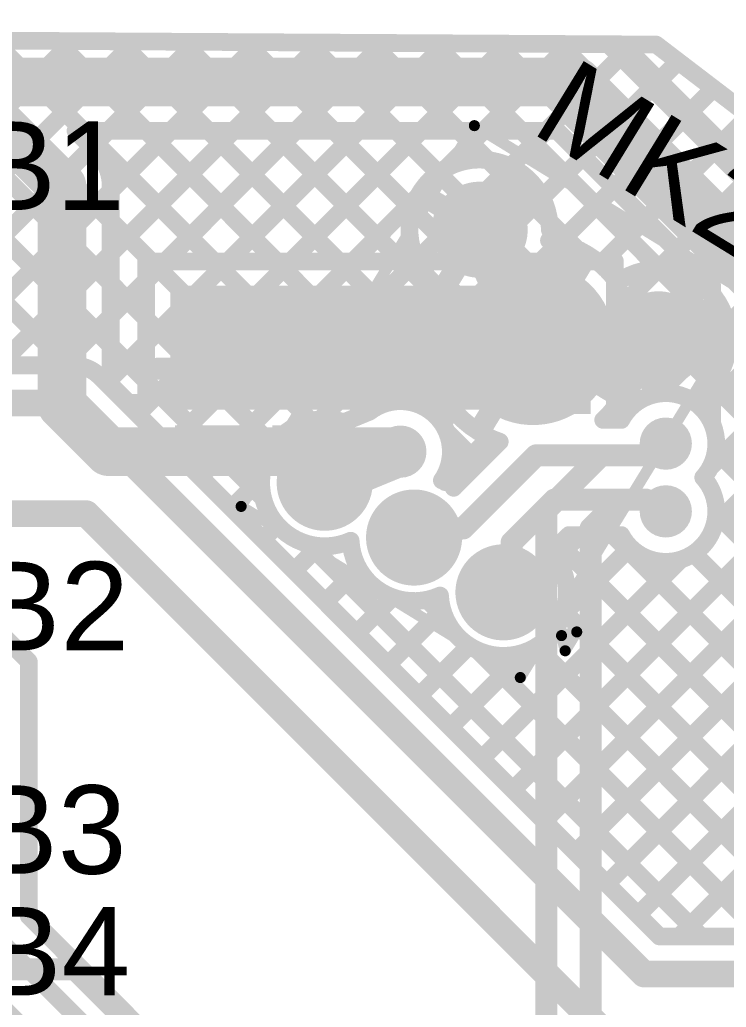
# Model space of a CAD drawing. Header units: millimetres. Extents: x -0.57 to 2.98, y -0.65 to 2.86.
# Drawn here: x 1.7679 to 2.0873, y 2.1399 to 2.5862 of the extents above; entities that cross this region are included whole.
import ezdxf

# ---------------------------------------------------------------- set-up
doc = ezdxf.new("R2010")
doc.units = ezdxf.units.MM
doc.header["$MEASUREMENT"] = 0
for name, color, linetype in [('BottomLayer', 5, 'Continuous'), ('BottomPaste', 16, 'Continuous'), ('BottomSolder', 6, 'Continuous'), ('Mechanical2', 216, 'Continuous'), ('PadHoleLayer', 156, 'Continuous'), ('TopLayer', 1, 'Continuous'), ('TopOverlay', 2, 'Continuous'), ('TopPaste', 8, 'Continuous'), ('TopSolder', 216, 'Continuous'), ('ViaHoleLayer', 16, 'Continuous')]:
    doc.layers.add(name, color=color, linetype=linetype)
doc.styles.add('Arial', font='arial.ttf', dxfattribs={"height": 0.2})

# ---------------------------------------------------------------- blocks, each defined once
blk = doc.blocks.new('SPM0687LR5H_1_236')
at = {"layer": 'BottomSolder'}
h = blk.add_hatch(color=6, dxfattribs=at)
edge = h.paths.add_edge_path()
edge.add_arc((0, -0.03594), 0.004, 0, 360)
at = {"layer": 'PadHoleLayer'}
h = blk.add_hatch(color=156, dxfattribs=at)
edge = h.paths.add_edge_path()
edge.add_arc((0, -0.03594), 0.02018, 0, 360)
at = {"layer": 'TopLayer'}
h = blk.add_hatch(color=1, dxfattribs=at)
edge = h.paths.add_edge_path()
edge.add_arc((-0.0474, 0.06705), 0.01772, 0, 360)
h = blk.add_hatch(color=1, dxfattribs=at)
edge = h.paths.add_edge_path()
edge.add_arc((0, 0.06705), 0.01772, 0, 360)
h = blk.add_hatch(color=1, dxfattribs=at)
edge = h.paths.add_edge_path()
edge.add_arc((0.0474, 0.06705), 0.01772, 0, 360)
h = blk.add_hatch(color=1, dxfattribs=at)
edge = h.paths.add_edge_path()
edge.add_arc((0, -0.03594), 0.03299, 0, 360)
h = blk.add_hatch(color=1, dxfattribs=at)
edge = h.paths.add_edge_path()
edge.add_arc((-0.0474, -0.06705), 0.01772, 0, 360)
h = blk.add_hatch(color=1, dxfattribs=at)
edge = h.paths.add_edge_path()
edge.add_arc((0.0474, -0.06705), 0.01772, 0, 360)
at = {"layer": 'TopPaste'}
h = blk.add_hatch(color=8, dxfattribs=at)
edge = h.paths.add_edge_path()
edge.add_arc((-0.0474, 0.06705), 0.01772, 0, 360)
h = blk.add_hatch(color=8, dxfattribs=at)
edge = h.paths.add_edge_path()
edge.add_arc((0, 0.06705), 0.01772, 0, 360)
h = blk.add_hatch(color=8, dxfattribs=at)
edge = h.paths.add_edge_path()
edge.add_arc((0.0474, 0.06705), 0.01772, 0, 360)
h = blk.add_hatch(color=8, dxfattribs=at)
edge = h.paths.add_edge_path()
edge.add_arc((-0.0474, -0.06705), 0.01772, 0, 360)
h = blk.add_hatch(color=8, dxfattribs=at)
edge = h.paths.add_edge_path()
edge.add_arc((0.0474, -0.06705), 0.01772, 0, 360)
at = {"layer": 'TopSolder'}
h = blk.add_hatch(color=216, dxfattribs=at)
edge = h.paths.add_edge_path()
edge.add_arc((-0.0474, 0.06705), 0.02172, 0, 360)
h = blk.add_hatch(color=216, dxfattribs=at)
edge = h.paths.add_edge_path()
edge.add_arc((0, 0.06705), 0.02172, 0, 360)
h = blk.add_hatch(color=216, dxfattribs=at)
edge = h.paths.add_edge_path()
edge.add_arc((0.0474, 0.06705), 0.02172, 0, 360)
h = blk.add_hatch(color=216, dxfattribs=at)
edge = h.paths.add_edge_path()
edge.add_arc((0, -0.03594), 0.03699, 0, 360)
h = blk.add_hatch(color=216, dxfattribs=at)
edge = h.paths.add_edge_path()
edge.add_arc((-0.0474, -0.06705), 0.02172, 0, 360)
h = blk.add_hatch(color=216, dxfattribs=at)
edge = h.paths.add_edge_path()
edge.add_arc((0.0474, -0.06705), 0.02172, 0, 360)
at = {"layer": 'TopOverlay', "const_width": 0.005}
for points in [[(-0.07402, 0.09591), (-0.07402, -0.10591)], [(0.07402, 0.09591), (-0.07402, 0.09591)], [(0.07402, 0.09591), (0.07402, -0.10591)], [(-0.085, 0.075), (-0.085, 0.065)], [(-0.08, 0.07), (-0.085, 0.075)], [(-0.08, 0.07), (-0.085, 0.065)], [(0.07402, -0.10591), (-0.07402, -0.10591)]]:
    blk.add_lwpolyline(points, dxfattribs=at)
at = {"layer": 'TopOverlay', "const_width": 0.0025}
for points in [[(-0.07527, 0.09591, 1), (-0.07277, 0.09591, 1)], [(-0.07527, 0.09591, 1), (-0.07277, 0.09591, 1)], [(0.07277, 0.09591, 1), (0.07527, 0.09591, 1)], [(0.07277, 0.09591, 1), (0.07527, 0.09591, 1)], [(-0.08625, 0.075, 1), (-0.08375, 0.075, 1)], [(-0.08625, 0.075, 1), (-0.08375, 0.075, 1)], [(-0.08125, 0.07, 1), (-0.07875, 0.07, 1)], [(-0.08125, 0.07, 1), (-0.07875, 0.07, 1)], [(-0.08625, 0.065, 1), (-0.08375, 0.065, 1)], [(-0.08625, 0.065, 1), (-0.08375, 0.065, 1)], [(-0.07527, -0.10591, 1), (-0.07277, -0.10591, 1)], [(-0.07527, -0.10591, 1), (-0.07277, -0.10591, 1)], [(0.07277, -0.10591, 1), (0.07527, -0.10591, 1)], [(0.07277, -0.10591, 1), (0.07527, -0.10591, 1)]]:
    blk.add_lwpolyline(points, format="xyb", close=True, dxfattribs=at)
blk = doc.blocks.new('CAP_0402_B_279')
at = {"layer": 'BottomLayer'}
for points in [[(-0.0095, 0.0125), (-0.0095, -0.0125), (-0.0275, -0.0125), (-0.0275, 0.0125)], [(0.0275, 0.0125), (0.0275, -0.0125), (0.0095, -0.0125), (0.0095, 0.0125)]]:
    blk.add_hatch(color=5, dxfattribs=at).paths.add_polyline_path(points)
at = {"layer": 'BottomPaste'}
for points in [[(-0.0095, 0.0125), (-0.0095, -0.0125), (-0.0275, -0.0125), (-0.0275, 0.0125)], [(0.0275, 0.0125), (0.0275, -0.0125), (0.0095, -0.0125), (0.0095, 0.0125)]]:
    blk.add_hatch(color=16, dxfattribs=at).paths.add_polyline_path(points)
at = {"layer": 'BottomSolder'}
for points in [[(-0.00714, 0.01486), (-0.00714, -0.01486), (-0.02986, -0.01486), (-0.02986, 0.01486)], [(0.02986, 0.01486), (0.02986, -0.01486), (0.00714, -0.01486), (0.00714, 0.01486)]]:
    blk.add_hatch(color=6, dxfattribs=at).paths.add_polyline_path(points)
blk = doc.blocks.new('C___0402_B_280')
at = {"layer": 'BottomLayer'}
for points in [[(-0.0095, 0.0125), (-0.0095, -0.0125), (-0.0275, -0.0125), (-0.0275, 0.0125)], [(0.0275, 0.0125), (0.0275, -0.0125), (0.0095, -0.0125), (0.0095, 0.0125)]]:
    blk.add_hatch(color=5, dxfattribs=at).paths.add_polyline_path(points)
at = {"layer": 'BottomPaste'}
for points in [[(-0.0095, 0.0125), (-0.0095, -0.0125), (-0.0275, -0.0125), (-0.0275, 0.0125)], [(0.0275, 0.0125), (0.0275, -0.0125), (0.0095, -0.0125), (0.0095, 0.0125)]]:
    blk.add_hatch(color=16, dxfattribs=at).paths.add_polyline_path(points)
at = {"layer": 'BottomSolder'}
for points in [[(-0.00714, 0.01486), (-0.00714, -0.01486), (-0.02986, -0.01486), (-0.02986, 0.01486)], [(0.02986, 0.01486), (0.02986, -0.01486), (0.00714, -0.01486), (0.00714, 0.01486)]]:
    blk.add_hatch(color=6, dxfattribs=at).paths.add_polyline_path(points)

msp = doc.modelspace()

# ---------------------------------------------------------------- hatches: boundary and pattern name
at = {"layer": 'BottomLayer'}
for points in [[(1.836, 2.41), (2.026, 2.41), (2.026, 2.466), (1.836, 2.466)], [(1.977, 2.408), (2.026, 2.408), (2.026, 2.44), (1.977, 2.44)]]:
    msp.add_hatch(color=5, dxfattribs=at).paths.add_polyline_path(points)
h = msp.add_hatch(color=5, dxfattribs=at)
edge = h.paths.add_edge_path()
edge.add_arc((2.06, 2.39462), 0.01181, 0, 360)
h = msp.add_hatch(color=5, dxfattribs=at)
edge = h.paths.add_edge_path()
edge.add_arc((1.94, 2.391), 0.01181, 0, 360)
h = msp.add_hatch(color=5, dxfattribs=at)
edge = h.paths.add_edge_path()
edge.add_arc((2.06, 2.364), 0.01181, 0, 360)
at = {"layer": 'BottomSolder'}
h = msp.add_hatch(color=6, dxfattribs=at)
edge = h.paths.add_edge_path()
edge.add_arc((2.06, 2.39462), 0.00791, 0, 360)
h = msp.add_hatch(color=6, dxfattribs=at)
edge = h.paths.add_edge_path()
edge.add_arc((1.94, 2.391), 0.00791, 0, 360)
h = msp.add_hatch(color=6, dxfattribs=at)
edge = h.paths.add_edge_path()
edge.add_arc((2.06, 2.364), 0.00791, 0, 360)
at = {"layer": 'TopLayer'}
h = msp.add_hatch(color=1, dxfattribs=at)
edge = h.paths.add_edge_path()
edge.add_arc((2.06, 2.39462), 0.01181, 0, 360)
h = msp.add_hatch(color=1, dxfattribs=at)
edge = h.paths.add_edge_path()
edge.add_arc((1.94, 2.391), 0.01181, 0, 360)
h = msp.add_hatch(color=1, dxfattribs=at)
edge = h.paths.add_edge_path()
edge.add_arc((2.06, 2.364), 0.01181, 0, 360)
at = {"layer": 'TopSolder'}
h = msp.add_hatch(color=216, dxfattribs=at)
edge = h.paths.add_edge_path()
edge.add_arc((2.06, 2.39462), 0.00791, 0, 360)
h = msp.add_hatch(color=216, dxfattribs=at)
edge = h.paths.add_edge_path()
edge.add_arc((1.94, 2.391), 0.00791, 0, 360)
h = msp.add_hatch(color=216, dxfattribs=at)
edge = h.paths.add_edge_path()
edge.add_arc((2.06, 2.364), 0.00791, 0, 360)
at = {"layer": 'ViaHoleLayer'}
h = msp.add_hatch(color=16, dxfattribs=at)
edge = h.paths.add_edge_path()
edge.add_arc((1.94, 2.391), 0.00591, 0, 360)
h = msp.add_hatch(color=16, dxfattribs=at)
edge = h.paths.add_edge_path()
edge.add_arc((2.06, 2.39462), 0.00591, 0, 360)
h = msp.add_hatch(color=16, dxfattribs=at)
edge = h.paths.add_edge_path()
edge.add_arc((2.06, 2.364), 0.00591, 0, 360)

# ---------------------------------------------------------------- linework, layer by layer
at = {"layer": 'BottomLayer'}
for points, const_width in [([(2.03383, 2.57511), (2.05562, 2.57498)], 0.008), ([(2.0356, 2.57352), (2.11852, 2.4906)], 0.008), ([(2.03952, 2.56959), (2.04496, 2.57504)], 0.008), ([(2.04049, 2.57507), (2.31411, 2.30145)], 0.008), ([(2.05562, 2.57498), (2.239, 2.435)], 0.008), ([(2.05366, 2.55545), (2.06558, 2.56737)], 0.008), ([(1.74, 2.558), (2.02, 2.558)], 0.022), ([(1.74, 2.558), (1.787, 2.511)], 0.022), ([(2.02, 2.558), (2.103, 2.475)], 0.022), ([(2.0678, 2.54131), (2.08162, 2.55513)], 0.008), ([(2.08194, 2.52717), (2.09766, 2.54289)], 0.008), ([(1.79311, 2.536), (2.01089, 2.536)], 0.008), ([(1.79311, 2.536), (1.80252, 2.5266)], 0.008), ([(1.79671, 2.536), (1.85571, 2.477)], 0.008), ([(1.80052, 2.52859), (1.80793, 2.536)], 0.008), ([(1.809, 2.4805), (1.8645, 2.536)], 0.008), ([(1.809, 2.50878), (1.83622, 2.536)], 0.008), ([(1.825, 2.536), (1.884, 2.477)], 0.008), ([(1.83379, 2.477), (1.89279, 2.536)], 0.008), ([(1.85328, 2.536), (1.91228, 2.477)], 0.008), ([(1.86207, 2.477), (1.92107, 2.536)], 0.008), ([(1.88157, 2.536), (1.94057, 2.477)], 0.008), ([(1.89036, 2.477), (1.94935, 2.536)], 0.008), ([(1.90985, 2.536), (1.96885, 2.477)], 0.008), ([(1.91864, 2.477), (1.97764, 2.536)], 0.008), ([(1.93813, 2.536), (1.99713, 2.477)], 0.008), ([(1.94692, 2.477), (2.00592, 2.536)], 0.008), ([(1.96642, 2.536), (2.02542, 2.477)], 0.008), ([(1.9947, 2.536), (2.081, 2.4497)], 0.008), ([(2.01089, 2.536), (2.081, 2.46589)], 0.008), ([(1.97521, 2.477), (2.02255, 2.52434)], 0.008), ([(1.787, 2.412), (1.787, 2.511)], 0.022), ([(1.809, 2.42111), (1.809, 2.511)], 0.008), ([(2.00349, 2.477), (2.03669, 2.5102)], 0.008), ([(1.809, 2.49543), (1.82743, 2.477)], 0.008), ([(2.03178, 2.477), (2.05083, 2.49606)], 0.008), ([(2.037, 2.45394), (2.06497, 2.48191)], 0.008), ([(1.825, 2.477), (2.037, 2.477)], 0.008), ([(1.825, 2.413), (1.825, 2.477)], 0.008), ([(2.037, 2.451), (2.037, 2.477)], 0.008), ([(1.809, 2.45221), (1.825, 2.46821)], 0.008), ([(1.809, 2.46714), (1.825, 2.45114)], 0.008), ([(2.037, 2.42565), (2.07912, 2.46777)], 0.008), ([(2.037, 2.46542), (2.081, 2.42142)], 0.008), ([(2.081, 2.40353), (2.081, 2.46589)], 0.008), ([(1.60562, 2.4625), (1.772, 2.29612)], 0.008), ([(2.037, 2.40531), (2.037, 2.451)], 0.008), ([(2.037, 2.40531), (2.037, 2.451)], 0.008), ([(1.809, 2.42393), (1.825, 2.43993)], 0.008), ([(1.809, 2.43886), (1.825, 2.42286)], 0.008), ([(2.05684, 2.41721), (2.081, 2.44137)], 0.008), ([(2.037, 2.43713), (2.05691, 2.41722)], 0.008), ([(1.8305, 2.4285), (1.853, 2.4285)], 0.01), ([(1.809, 2.42111), (1.81711, 2.413)], 0.008), ([(1.787, 2.412), (1.808, 2.391)], 0.022), ([(1.81711, 2.413), (1.825, 2.413)], 0.008), ([(2.07735, 2.40943), (2.081, 2.41309)], 0.008), ([(1.808, 2.391), (1.94, 2.391)], 0.022), ([(2.051, 2.38931), (2.05631, 2.39462)], 0.01), ([(2.05631, 2.39462), (2.06, 2.39462)], 0.01), ([(2.006, 2.36455), (2.03076, 2.38931)], 0.01), ([(2.03076, 2.38931), (2.051, 2.38931)], 0.01), ([(2.026, 2.35626), (2.03905, 2.36931)], 0.01), ([(2.03905, 2.36931), (2.051, 2.36931)], 0.01), ([(2.051, 2.36931), (2.05631, 2.364)], 0.01), ([(2.006, 2.1255), (2.006, 2.36455)], 0.01), ([(2.05631, 2.364), (2.06, 2.364)], 0.01), ([(2.026, 2.13379), (2.026, 2.35626)], 0.01), ([(1.592, 2.308), (2.125, 1.775)], 0.008), ([(1.772, 2.181), (1.772, 2.29612)], 0.008), ([(1.748, 2.181), (2.142, 1.787)], 0.008), ([(1.772, 2.181), (2.158, 1.795)], 0.008)]:
    msp.add_lwpolyline(points, dxfattribs=dict(at, const_width=const_width))
for points, const_width in [([(2.03183, 2.57511, 1), (2.03583, 2.57511, 1)], 0.004), ([(2.0336, 2.57352, 1), (2.0376, 2.57352, 1)], 0.004), ([(2.03849, 2.57507, 1), (2.04249, 2.57507, 1)], 0.004), ([(2.04296, 2.57504, 1), (2.04696, 2.57504, 1)], 0.004), ([(2.05362, 2.57498, 1), (2.05762, 2.57498, 1)], 0.004), ([(2.05362, 2.57498, 1), (2.05762, 2.57498, 1)], 0.004), ([(2.03752, 2.56959, 1), (2.04152, 2.56959, 1)], 0.004), ([(2.06358, 2.56737, 1), (2.06758, 2.56737, 1)], 0.004), ([(2.0145, 2.558, 1), (2.0255, 2.558, 1)], 0.011), ([(2.0145, 2.558, 1), (2.0255, 2.558, 1)], 0.011), ([(2.05166, 2.55545, 1), (2.05566, 2.55545, 1)], 0.004), ([(2.07962, 2.55513, 1), (2.08362, 2.55513, 1)], 0.004), ([(2.0658, 2.54131, 1), (2.0698, 2.54131, 1)], 0.004), ([(1.79111, 2.536, 1), (1.79511, 2.536, 1)], 0.004), ([(1.79111, 2.536, 1), (1.79511, 2.536, 1)], 0.004), ([(1.79471, 2.536, 1), (1.79871, 2.536, 1)], 0.004), ([(1.80593, 2.536, 1), (1.80993, 2.536, 1)], 0.004), ([(1.823, 2.536, 1), (1.827, 2.536, 1)], 0.004), ([(1.83422, 2.536, 1), (1.83822, 2.536, 1)], 0.004), ([(1.85128, 2.536, 1), (1.85528, 2.536, 1)], 0.004), ([(1.8625, 2.536, 1), (1.8665, 2.536, 1)], 0.004), ([(1.87957, 2.536, 1), (1.88357, 2.536, 1)], 0.004), ([(1.89079, 2.536, 1), (1.89479, 2.536, 1)], 0.004), ([(1.90785, 2.536, 1), (1.91185, 2.536, 1)], 0.004), ([(1.91907, 2.536, 1), (1.92307, 2.536, 1)], 0.004), ([(1.93613, 2.536, 1), (1.94013, 2.536, 1)], 0.004), ([(1.94735, 2.536, 1), (1.95135, 2.536, 1)], 0.004), ([(1.96442, 2.536, 1), (1.96842, 2.536, 1)], 0.004), ([(1.97564, 2.536, 1), (1.97964, 2.536, 1)], 0.004), ([(1.9927, 2.536, 1), (1.9967, 2.536, 1)], 0.004), ([(2.00392, 2.536, 1), (2.00792, 2.536, 1)], 0.004), ([(2.00889, 2.536, 1), (2.01289, 2.536, 1)], 0.004), ([(2.00889, 2.536, 1), (2.01289, 2.536, 1)], 0.004), ([(1.79852, 2.52859, 1), (1.80252, 2.52859, 1)], 0.004), ([(1.80052, 2.5266, 1), (1.80452, 2.5266, 1)], 0.004), ([(1.80052, 2.5266, 1), (1.80452, 2.5266, 1)], 0.004), ([(1.80056, 2.52656, 1), (1.80456, 2.52656, 1)], 0.004), ([(2.07994, 2.52717, 1), (2.08394, 2.52717, 1)], 0.004), ([(2.02055, 2.52434, 1), (2.02455, 2.52434, 1)], 0.004), ([(1.7815, 2.511, 1), (1.7925, 2.511, 1)], 0.011), ([(1.7815, 2.511, 1), (1.7925, 2.511, 1)], 0.011), ([(1.807, 2.511, 1), (1.811, 2.511, 1)], 0.004), ([(1.807, 2.511, 1), (1.811, 2.511, 1)], 0.004), ([(1.807, 2.511, 1), (1.811, 2.511, 1)], 0.004), ([(1.807, 2.50878, 1), (1.811, 2.50878, 1)], 0.004), ([(2.03469, 2.5102, 1), (2.03869, 2.5102, 1)], 0.004), ([(1.807, 2.49543, 1), (1.811, 2.49543, 1)], 0.004), ([(2.04883, 2.49606, 1), (2.05283, 2.49606, 1)], 0.004), ([(2.06297, 2.48191, 1), (2.06697, 2.48191, 1)], 0.004), ([(1.807, 2.4805, 1), (1.811, 2.4805, 1)], 0.004), ([(1.823, 2.477, 1), (1.827, 2.477, 1)], 0.004), ([(1.823, 2.477, 1), (1.827, 2.477, 1)], 0.004), ([(1.82543, 2.477, 1), (1.82943, 2.477, 1)], 0.004), ([(1.83179, 2.477, 1), (1.83579, 2.477, 1)], 0.004), ([(1.85371, 2.477, 1), (1.85771, 2.477, 1)], 0.004), ([(1.86007, 2.477, 1), (1.86407, 2.477, 1)], 0.004), ([(1.882, 2.477, 1), (1.886, 2.477, 1)], 0.004), ([(1.88836, 2.477, 1), (1.89236, 2.477, 1)], 0.004), ([(1.91028, 2.477, 1), (1.91428, 2.477, 1)], 0.004), ([(1.91664, 2.477, 1), (1.92064, 2.477, 1)], 0.004), ([(1.93857, 2.477, 1), (1.94257, 2.477, 1)], 0.004), ([(1.94492, 2.477, 1), (1.94892, 2.477, 1)], 0.004), ([(1.96685, 2.477, 1), (1.97085, 2.477, 1)], 0.004), ([(1.97321, 2.477, 1), (1.97721, 2.477, 1)], 0.004), ([(1.99513, 2.477, 1), (1.99913, 2.477, 1)], 0.004), ([(2.00149, 2.477, 1), (2.00549, 2.477, 1)], 0.004), ([(2.02342, 2.477, 1), (2.02742, 2.477, 1)], 0.004), ([(2.02978, 2.477, 1), (2.03378, 2.477, 1)], 0.004), ([(2.035, 2.477, 1), (2.039, 2.477, 1)], 0.004), ([(2.035, 2.477, 1), (2.039, 2.477, 1)], 0.004), ([(1.807, 2.46714, 1), (1.811, 2.46714, 1)], 0.004), ([(1.823, 2.46821, 1), (1.827, 2.46821, 1)], 0.004), ([(2.035, 2.46542, 1), (2.039, 2.46542, 1)], 0.004), ([(2.07712, 2.46777, 1), (2.08112, 2.46777, 1)], 0.004), ([(2.079, 2.46589, 1), (2.083, 2.46589, 1)], 0.004), ([(2.079, 2.46589, 1), (2.083, 2.46589, 1)], 0.004), ([(1.807, 2.45221, 1), (1.811, 2.45221, 1)], 0.004), ([(1.823, 2.45114, 1), (1.827, 2.45114, 1)], 0.004), ([(2.035, 2.45394, 1), (2.039, 2.45394, 1)], 0.004), ([(2.035, 2.451, 1), (2.039, 2.451, 1)], 0.004), ([(2.035, 2.451, 1), (2.039, 2.451, 1)], 0.004), ([(2.035, 2.451, 1), (2.039, 2.451, 1)], 0.004), ([(2.079, 2.4497, 1), (2.083, 2.4497, 1)], 0.004), ([(1.807, 2.43886, 1), (1.811, 2.43886, 1)], 0.004), ([(1.823, 2.43993, 1), (1.827, 2.43993, 1)], 0.004), ([(2.079, 2.44137, 1), (2.083, 2.44137, 1)], 0.004), ([(2.035, 2.43713, 1), (2.039, 2.43713, 1)], 0.004), ([(1.828, 2.4285, 1), (1.833, 2.4285, 1)], 0.005), ([(1.8505, 2.4285, 1), (1.8555, 2.4285, 1)], 0.005), ([(1.807, 2.42393, 1), (1.811, 2.42393, 1)], 0.004), ([(2.035, 2.42565, 1), (2.039, 2.42565, 1)], 0.004), ([(1.807, 2.42111, 1), (1.811, 2.42111, 1)], 0.004), ([(1.807, 2.42111, 1), (1.811, 2.42111, 1)], 0.004), ([(1.823, 2.42286, 1), (1.827, 2.42286, 1)], 0.004), ([(2.079, 2.42142, 1), (2.083, 2.42142, 1)], 0.004), ([(1.7815, 2.412, 1), (1.7925, 2.412, 1)], 0.011), ([(1.7815, 2.412, 1), (1.7925, 2.412, 1)], 0.011), ([(2.05484, 2.41721, 1), (2.05884, 2.41721, 1)], 0.004), ([(2.05491, 2.41722, 1), (2.05891, 2.41722, 1)], 0.004), ([(1.81511, 2.413, 1), (1.81911, 2.413, 1)], 0.004), ([(1.81511, 2.413, 1), (1.81911, 2.413, 1)], 0.004), ([(1.823, 2.413, 1), (1.827, 2.413, 1)], 0.004), ([(1.823, 2.413, 1), (1.827, 2.413, 1)], 0.004), ([(2.079, 2.41309, 1), (2.083, 2.41309, 1)], 0.004), ([(2.07535, 2.40943, 1), (2.07935, 2.40943, 1)], 0.004), ([(2.035, 2.40531, 1), (2.039, 2.40531, 1)], 0.004), ([(2.035, 2.40531, 1), (2.039, 2.40531, 1)], 0.004), ([(2.03785, 2.40531, 1), (2.04185, 2.40531, 1)], 0.004), ([(2.079, 2.40353, 1), (2.083, 2.40353, 1)], 0.004), ([(2.079, 2.40353, 1), (2.083, 2.40353, 1)], 0.004), ([(1.8025, 2.391, 1), (1.8135, 2.391, 1)], 0.011), ([(1.8025, 2.391, 1), (1.8135, 2.391, 1)], 0.011), ([(1.9345, 2.391, 1), (1.9455, 2.391, 1)], 0.011), ([(2.05381, 2.39462, 1), (2.05881, 2.39462, 1)], 0.005), ([(2.05381, 2.39462, 1), (2.05881, 2.39462, 1)], 0.005), ([(2.0575, 2.39462, 1), (2.0625, 2.39462, 1)], 0.005), ([(2.02826, 2.38931, 1), (2.03326, 2.38931, 1)], 0.005), ([(2.02826, 2.38931, 1), (2.03326, 2.38931, 1)], 0.005), ([(2.0485, 2.38931, 1), (2.0535, 2.38931, 1)], 0.005), ([(2.0485, 2.38931, 1), (2.0535, 2.38931, 1)], 0.005), ([(2.03655, 2.36931, 1), (2.04155, 2.36931, 1)], 0.005), ([(2.03655, 2.36931, 1), (2.04155, 2.36931, 1)], 0.005), ([(2.0485, 2.36931, 1), (2.0535, 2.36931, 1)], 0.005), ([(2.0485, 2.36931, 1), (2.0535, 2.36931, 1)], 0.005), ([(2.0035, 2.36455, 1), (2.0085, 2.36455, 1)], 0.005), ([(2.0035, 2.36455, 1), (2.0085, 2.36455, 1)], 0.005), ([(2.05381, 2.364, 1), (2.05881, 2.364, 1)], 0.005), ([(2.05381, 2.364, 1), (2.05881, 2.364, 1)], 0.005), ([(2.0575, 2.364, 1), (2.0625, 2.364, 1)], 0.005), ([(2.0235, 2.35626, 1), (2.0285, 2.35626, 1)], 0.005), ([(2.0235, 2.35626, 1), (2.0285, 2.35626, 1)], 0.005), ([(1.77, 2.29612, 1), (1.774, 2.29612, 1)], 0.004), ([(1.77, 2.29612, 1), (1.774, 2.29612, 1)], 0.004), ([(1.77, 2.181, 1), (1.774, 2.181, 1)], 0.004), ([(1.77, 2.181, 1), (1.774, 2.181, 1)], 0.004)]:
    msp.add_lwpolyline(points, format="xyb", close=True, dxfattribs=dict(at, const_width=const_width))
at = {"layer": 'BottomLayer', "const_width": 0.008}
for points in [[(1.80252, 2.5266, -0.199566), (1.809, 2.511)], [(1.80256, 2.52656, -0.198912), (1.809, 2.511)], [(2.03985, 2.40531, -0.631391), (2.081, 2.40353)]]:
    msp.add_lwpolyline(points, format="xyb", dxfattribs=at)
at = {"layer": 'Mechanical2', "const_width": 0.01}
msp.add_lwpolyline([(1.75783, 2.80917, -6.230382), (0.64896, 2.81029)], format="xyb", dxfattribs=at)
at = {"layer": 'TopLayer'}
for points, const_width in [([(1.5915, 2.57773), (2.05562, 2.57498)], 0.008), ([(1.67365, 2.43), (1.82002, 2.57637)], 0.008), ([(1.69905, 2.57709), (1.88244, 2.3937)], 0.008), ([(1.70193, 2.43), (1.84814, 2.57621)], 0.008), ([(1.712, 2.49664), (1.79191, 2.57654)], 0.008), ([(1.72751, 2.57692), (1.89946, 2.40497)], 0.008), ([(1.73022, 2.43), (1.87626, 2.57604)], 0.008), ([(1.75596, 2.57675), (1.92435, 2.40836)], 0.008), ([(1.7585, 2.43), (1.90438, 2.57587)], 0.008), ([(1.78441, 2.57658), (1.94906, 2.41193)], 0.008), ([(1.78679, 2.43), (1.93249, 2.57571)], 0.008), ([(1.81287, 2.57642), (1.95317, 2.43611)], 0.008), ([(1.84132, 2.57625), (1.95751, 2.46006)], 0.008), ([(1.86977, 2.57608), (1.94545, 2.5004)], 0.008), ([(1.89822, 2.57591), (1.95719, 2.51694)], 0.008), ([(1.92668, 2.57574), (1.97965, 2.52277)], 0.008), ([(1.80706, 2.42199), (1.96061, 2.57554)], 0.008), ([(1.8212, 2.40784), (1.98873, 2.57537)], 0.008), ([(1.95513, 2.57557), (2.05724, 2.47346)], 0.008), ([(1.96091, 2.51927), (2.01685, 2.57521)], 0.008), ([(1.98358, 2.5754), (2.29937, 2.25962)], 0.008), ([(1.98972, 2.5198), (2.04496, 2.57504)], 0.008), ([(2.01204, 2.57524), (2.30501, 2.28226)], 0.008), ([(2.04049, 2.57507), (2.31411, 2.30145)], 0.008), ([(2.05562, 2.57498), (2.239, 2.435)], 0.008), ([(2.00403, 2.50582), (2.06558, 2.56737)], 0.008), ([(2.01194, 2.48545), (2.08162, 2.55513)], 0.008), ([(2.03051, 2.47574), (2.09766, 2.54289)], 0.008), ([(1.712, 2.53586), (1.87792, 2.36994)], 0.008), ([(2.05653, 2.47347), (2.1137, 2.53064)], 0.008), ([(2.07724, 2.46589), (2.12974, 2.5184)], 0.008), ([(1.97583, 2.49129), (1.99032, 2.51492)], 0.01), ([(1.712, 2.50758), (1.78958, 2.43)], 0.008), ([(1.83534, 2.3937), (1.94785, 2.50621)], 0.008), ([(1.9522, 2.50577), (1.97583, 2.49129)], 0.01), ([(2.08774, 2.44811), (2.14578, 2.50615)], 0.008), ([(1.97583, 2.49129), (2, 2.44)], 0.022), ([(1.97583, 2.48765), (1.97583, 2.49129)], 0.022), ([(1.96135, 2.46765), (1.97583, 2.49129)], 0.01), ([(2.00732, 2.4951), (2.0198, 2.48262)], 0.008), ([(2.07735, 2.40943), (2.16182, 2.49391)], 0.008), ([(2, 2.44), (2.02246, 2.47666)], 0.01), ([(2.08017, 2.38398), (2.17786, 2.48167)], 0.008), ([(1.84948, 2.37956), (1.94732, 2.4774)], 0.008), ([(2.08181, 2.35733), (2.1939, 2.46942)], 0.008), ([(2.05667, 2.44175), (2.07115, 2.46538)], 0.01), ([(1.96334, 2.46246), (2, 2.44)], 0.01), ([(1.90381, 2.4056), (1.95687, 2.45867)], 0.008), ([(1.9909, 2.23814), (2.20994, 2.45718)], 0.008), ([(2, 2.44), (2.05667, 2.44175)], 0.022), ([(2.00505, 2.224), (2.22599, 2.44493)], 0.008), ([(2.04219, 2.41812), (2.05667, 2.44175)], 0.01), ([(2.05667, 2.44175), (2.0803, 2.42727)], 0.01), ([(2.08838, 2.44232), (2.29893, 2.23178)], 0.008), ([(1.97754, 2.40334), (2, 2.44)], 0.01), ([(2, 2.44), (2.03666, 2.41754)], 0.01), ([(1.5885, 2.43), (1.792, 2.43)], 0.008), ([(2.01919, 2.20985), (2.24182, 2.43249)], 0.008), ([(1.80404, 2.425), (2.05716, 2.17188)], 0.008), ([(1.9403, 2.41381), (1.95455, 2.42806)], 0.008), ([(2.08101, 2.42141), (2.31159, 2.19083)], 0.008), ([(1.54798, 2.413), (1.792, 2.413)], 0.012), ([(1.792, 2.413), (2.05012, 2.15488)], 0.012), ([(2.03333, 2.19571), (2.2568, 2.41918)], 0.008), ([(1.91449, 2.40431), (1.92607, 2.40906)], 0.008), ([(1.95876, 2.40398), (1.96426, 2.40949)], 0.008), ([(2.03602, 2.40983), (2.04009, 2.40576)], 0.008), ([(2.0317, 2.40531), (2.03985, 2.40531)], 0.008), ([(2.04747, 2.18157), (2.27177, 2.40587)], 0.008), ([(1.90577, 2.37695), (1.94, 2.391)], 0.022), ([(1.96027, 2.37721), (1.98037, 2.39731)], 0.008), ([(1.96093, 2.40006), (1.97522, 2.38578)], 0.008), ([(1.96408, 2.37464), (1.98493, 2.39549)], 0.008), ([(1.96835, 2.35629), (2.00138, 2.38931)], 0.01), ([(2.00138, 2.38931), (2.051, 2.38931)], 0.01), ([(2.06607, 2.17188), (2.28675, 2.39256)], 0.008), ([(2.0826, 2.39153), (2.32913, 2.145)], 0.008), ([(1.86362, 2.36542), (1.87712, 2.37891)], 0.008), ([(1.99032, 2.34997), (2.00966, 2.36931)], 0.01), ([(2.00966, 2.36931), (2.051, 2.36931)], 0.01), ([(1.54798, 2.363), (1.798, 2.363)], 0.012), ([(1.798, 2.363), (2.033, 2.128)], 0.012), ([(2.08279, 2.36306), (2.27166, 2.17419)], 0.008), ([(1.87777, 2.35127), (1.88433, 2.35784)], 0.008), ([(1.94619, 2.35218), (1.95029, 2.35629)], 0.01), ([(1.95029, 2.35629), (1.96835, 2.35629)], 0.01), ([(2.00872, 2.34574), (2.01629, 2.35331)], 0.008), ([(2.0108, 2.34288), (2.02122, 2.35331)], 0.008), ([(2.01629, 2.35331), (2.03985, 2.35331)], 0.008), ([(2.03597, 2.35331), (2.2174, 2.17188)], 0.008), ([(1.89191, 2.33713), (1.90313, 2.34836)], 0.008), ([(1.89875, 2.34911), (2.07598, 2.17188)], 0.008), ([(1.99032, 2.33113), (1.99032, 2.34997)], 0.01), ([(2.01199, 2.34901), (2.18912, 2.17188)], 0.008), ([(2.01347, 2.31727), (2.04397, 2.34777)], 0.008), ([(2.07259, 2.34498), (2.24569, 2.17188)], 0.008), ([(1.97676, 2.25228), (2.06667, 2.34219)], 0.008), ([(1.90605, 2.32299), (1.92116, 2.3381)], 0.008), ([(1.9866, 2.32742), (1.99032, 2.33113)], 0.01), ([(1.92019, 2.30885), (1.9365, 2.32515)], 0.008), ([(1.95207, 2.32408), (1.96034, 2.31581)], 0.008), ([(1.93434, 2.29471), (1.95903, 2.3194)], 0.008), ([(2.01398, 2.31874), (2.16084, 2.17188)], 0.008), ([(1.94848, 2.28056), (1.97114, 2.30322)], 0.008), ([(1.96262, 2.26642), (1.99675, 2.30055)], 0.008), ([(1.97499, 2.30115), (2.10427, 2.17188)], 0.008), ([(2.00154, 2.30289), (2.13255, 2.17188)], 0.008), ([(2.05716, 2.17188), (2.26865, 2.17188)], 0.008), ([(1.686, 2.157), (1.793, 2.157)], 0.01), ([(1.793, 2.157), (1.819, 2.131)], 0.01), ([(2.05012, 2.15488), (2.28388, 2.15488)], 0.012)]:
    msp.add_lwpolyline(points, dxfattribs=dict(at, const_width=const_width))
for points, const_width in [([(1.78241, 2.57658, 1), (1.78641, 2.57658, 1)], 0.004), ([(1.78991, 2.57654, 1), (1.79391, 2.57654, 1)], 0.004), ([(1.81087, 2.57642, 1), (1.81487, 2.57642, 1)], 0.004), ([(1.81802, 2.57637, 1), (1.82202, 2.57637, 1)], 0.004), ([(1.83932, 2.57625, 1), (1.84332, 2.57625, 1)], 0.004), ([(1.84614, 2.57621, 1), (1.85014, 2.57621, 1)], 0.004), ([(1.86777, 2.57608, 1), (1.87177, 2.57608, 1)], 0.004), ([(1.87426, 2.57604, 1), (1.87826, 2.57604, 1)], 0.004), ([(1.89622, 2.57591, 1), (1.90022, 2.57591, 1)], 0.004), ([(1.90238, 2.57587, 1), (1.90638, 2.57587, 1)], 0.004), ([(1.92468, 2.57574, 1), (1.92868, 2.57574, 1)], 0.004), ([(1.93049, 2.57571, 1), (1.93449, 2.57571, 1)], 0.004), ([(1.95313, 2.57557, 1), (1.95713, 2.57557, 1)], 0.004), ([(1.95861, 2.57554, 1), (1.96261, 2.57554, 1)], 0.004), ([(1.98158, 2.5754, 1), (1.98558, 2.5754, 1)], 0.004), ([(1.98673, 2.57537, 1), (1.99073, 2.57537, 1)], 0.004), ([(2.01004, 2.57524, 1), (2.01404, 2.57524, 1)], 0.004), ([(2.01485, 2.57521, 1), (2.01885, 2.57521, 1)], 0.004), ([(2.03849, 2.57507, 1), (2.04249, 2.57507, 1)], 0.004), ([(2.04296, 2.57504, 1), (2.04696, 2.57504, 1)], 0.004), ([(2.05362, 2.57498, 1), (2.05762, 2.57498, 1)], 0.004), ([(2.05362, 2.57498, 1), (2.05762, 2.57498, 1)], 0.004), ([(2.06358, 2.56737, 1), (2.06758, 2.56737, 1)], 0.004), ([(2.07962, 2.55513, 1), (2.08362, 2.55513, 1)], 0.004), ([(1.97765, 2.52277, 1), (1.98165, 2.52277, 1)], 0.004), ([(1.95891, 2.51927, 1), (1.96291, 2.51927, 1)], 0.004), ([(1.98772, 2.5198, 1), (1.99172, 2.5198, 1)], 0.004), ([(1.99041, 2.51833, 1), (1.99441, 2.51833, 1)], 0.004), ([(1.99041, 2.51833, 1), (1.99441, 2.51833, 1)], 0.004), ([(1.95519, 2.51694, 1), (1.95919, 2.51694, 1)], 0.004), ([(1.98782, 2.51492, 1), (1.99282, 2.51492, 1)], 0.005), ([(1.94585, 2.50621, 1), (1.94985, 2.50621, 1)], 0.004), ([(1.9497, 2.50577, 1), (1.9547, 2.50577, 1)], 0.005), ([(2.00203, 2.50582, 1), (2.00603, 2.50582, 1)], 0.004), ([(1.94345, 2.5004, 1), (1.94745, 2.5004, 1)], 0.004), ([(1.97033, 2.49129, 1), (1.98133, 2.49129, 1)], 0.011), ([(1.97033, 2.49129, 1), (1.98133, 2.49129, 1)], 0.011), ([(1.97033, 2.48765, 1), (1.98133, 2.48765, 1)], 0.011), ([(1.97333, 2.49129, 1), (1.97833, 2.49129, 1)], 0.005), ([(1.97333, 2.49129, 1), (1.97833, 2.49129, 1)], 0.005), ([(1.97333, 2.49129, 1), (1.97833, 2.49129, 1)], 0.005), ([(2.00532, 2.4951, 1), (2.00932, 2.4951, 1)], 0.004), ([(2.00555, 2.49129, 1), (2.00955, 2.49129, 1)], 0.004), ([(2.00518, 2.48644, 1), (2.00918, 2.48644, 1)], 0.004), ([(2.00994, 2.48545, 1), (2.01394, 2.48545, 1)], 0.004), ([(2.0178, 2.48262, 1), (2.0218, 2.48262, 1)], 0.004), ([(2.01996, 2.47666, 1), (2.02496, 2.47666, 1)], 0.005), ([(2.02255, 2.48007, 1), (2.02655, 2.48007, 1)], 0.004), ([(2.02255, 2.48007, 1), (2.02655, 2.48007, 1)], 0.004), ([(1.94532, 2.4774, 1), (1.94932, 2.4774, 1)], 0.004), ([(2.02851, 2.47574, 1), (2.03251, 2.47574, 1)], 0.004), ([(2.05453, 2.47347, 1), (2.05853, 2.47347, 1)], 0.004), ([(2.05524, 2.47346, 1), (2.05924, 2.47346, 1)], 0.004), ([(1.95885, 2.46765, 1), (1.96385, 2.46765, 1)], 0.005), ([(2.07124, 2.46879, 1), (2.07524, 2.46879, 1)], 0.004), ([(2.07124, 2.46879, 1), (2.07524, 2.46879, 1)], 0.004), ([(1.95726, 2.46424, 1), (1.96126, 2.46424, 1)], 0.004), ([(1.95762, 2.46403, 1), (1.96162, 2.46403, 1)], 0.004), ([(2.03612, 2.46748, 1), (2.04012, 2.46748, 1)], 0.004), ([(2.03612, 2.46748, 1), (2.04012, 2.46748, 1)], 0.004), ([(2.06865, 2.46538, 1), (2.07365, 2.46538, 1)], 0.005), ([(2.07524, 2.46589, 1), (2.07924, 2.46589, 1)], 0.004), ([(1.95551, 2.46006, 1), (1.95951, 2.46006, 1)], 0.004), ([(1.96084, 2.46246, 1), (1.96584, 2.46246, 1)], 0.005), ([(1.95487, 2.45867, 1), (1.95887, 2.45867, 1)], 0.004), ([(1.9945, 2.44, 1), (2.0055, 2.44, 1)], 0.011), ([(1.9945, 2.44, 1), (2.0055, 2.44, 1)], 0.011), ([(2.05117, 2.44175, 1), (2.06217, 2.44175, 1)], 0.011), ([(2.08574, 2.44811, 1), (2.08974, 2.44811, 1)], 0.004), ([(2.05417, 2.44175, 1), (2.05917, 2.44175, 1)], 0.005), ([(2.05417, 2.44175, 1), (2.05917, 2.44175, 1)], 0.005), ([(2.05417, 2.44175, 1), (2.05917, 2.44175, 1)], 0.005), ([(2.08638, 2.44232, 1), (2.09038, 2.44232, 1)], 0.004), ([(2.08638, 2.44175, 1), (2.09038, 2.44175, 1)], 0.004), ([(2.08638, 2.44175, 1), (2.09038, 2.44175, 1)], 0.004), ([(1.9975, 2.44, 1), (2.0025, 2.44, 1)], 0.005), ([(1.9975, 2.44, 1), (2.0025, 2.44, 1)], 0.005), ([(1.9975, 2.44, 1), (2.0025, 2.44, 1)], 0.005), ([(1.9975, 2.44, 1), (2.0025, 2.44, 1)], 0.005), ([(1.95117, 2.43611, 1), (1.95517, 2.43611, 1)], 0.004), ([(1.78479, 2.43, 1), (1.78879, 2.43, 1)], 0.004), ([(1.78758, 2.43, 1), (1.79158, 2.43, 1)], 0.004), ([(1.79, 2.43, 1), (1.794, 2.43, 1)], 0.004), ([(1.79, 2.43, 1), (1.794, 2.43, 1)], 0.004), ([(1.79, 2.43, 1), (1.794, 2.43, 1)], 0.004), ([(1.80202, 2.42502, 1), (1.80602, 2.42502, 1)], 0.004), ([(1.80204, 2.425, 1), (1.80604, 2.425, 1)], 0.004), ([(1.80204, 2.425, 1), (1.80604, 2.425, 1)], 0.004), ([(1.95255, 2.42806, 1), (1.95655, 2.42806, 1)], 0.004), ([(2.0778, 2.42727, 1), (2.0828, 2.42727, 1)], 0.005), ([(1.80506, 2.42199, 1), (1.80906, 2.42199, 1)], 0.004), ([(2.079, 2.42141, 1), (2.083, 2.42141, 1)], 0.004), ([(1.789, 2.413, 1), (1.795, 2.413, 1)], 0.006), ([(1.789, 2.413, 1), (1.795, 2.413, 1)], 0.006), ([(2.03416, 2.41754, 1), (2.03916, 2.41754, 1)], 0.005), ([(2.03969, 2.41812, 1), (2.04469, 2.41812, 1)], 0.005), ([(1.9383, 2.41381, 1), (1.9423, 2.41381, 1)], 0.004), ([(1.94706, 2.41193, 1), (1.95106, 2.41193, 1)], 0.004), ([(2.03774, 2.41493, 1), (2.04174, 2.41493, 1)], 0.004), ([(2.0381, 2.41471, 1), (2.0421, 2.41471, 1)], 0.004), ([(2.04336, 2.41212, 1), (2.04736, 2.41212, 1)], 0.004), ([(2.04336, 2.41212, 1), (2.04736, 2.41212, 1)], 0.004), ([(2.07003, 2.414, 1), (2.07403, 2.414, 1)], 0.004), ([(2.07003, 2.414, 1), (2.07403, 2.414, 1)], 0.004), ([(1.8192, 2.40784, 1), (1.8232, 2.40784, 1)], 0.004), ([(1.92235, 2.40836, 1), (1.92635, 2.40836, 1)], 0.004), ([(1.92407, 2.40906, 1), (1.92807, 2.40906, 1)], 0.004), ([(1.92407, 2.40906, 1), (1.92807, 2.40906, 1)], 0.004), ([(1.96226, 2.40949, 1), (1.96626, 2.40949, 1)], 0.004), ([(2.03402, 2.40983, 1), (2.03802, 2.40983, 1)], 0.004), ([(2.07535, 2.40943, 1), (2.07935, 2.40943, 1)], 0.004), ([(1.89746, 2.40497, 1), (1.90146, 2.40497, 1)], 0.004), ([(1.90181, 2.4056, 1), (1.90581, 2.4056, 1)], 0.004), ([(1.91249, 2.40431, 1), (1.91649, 2.40431, 1)], 0.004), ([(1.91249, 2.40431, 1), (1.91649, 2.40431, 1)], 0.004), ([(1.95676, 2.40398, 1), (1.96076, 2.40398, 1)], 0.004), ([(1.97504, 2.40334, 1), (1.98004, 2.40334, 1)], 0.005), ([(2.0297, 2.40531, 1), (2.0337, 2.40531, 1)], 0.004), ([(2.0297, 2.40531, 1), (2.0337, 2.40531, 1)], 0.004), ([(2.03785, 2.40531, 1), (2.04185, 2.40531, 1)], 0.004), ([(2.03785, 2.40531, 1), (2.04185, 2.40531, 1)], 0.004), ([(2.03809, 2.40576, 1), (2.04209, 2.40576, 1)], 0.004), ([(1.9345, 2.391, 1), (1.9455, 2.391, 1)], 0.011), ([(1.95893, 2.40006, 1), (1.96293, 2.40006, 1)], 0.004), ([(1.97345, 2.39993, 1), (1.97745, 2.39993, 1)], 0.004), ([(1.97345, 2.39993, 1), (1.97745, 2.39993, 1)], 0.004), ([(1.97837, 2.39731, 1), (1.98237, 2.39731, 1)], 0.004), ([(1.83334, 2.3937, 1), (1.83734, 2.3937, 1)], 0.004), ([(1.88044, 2.3937, 1), (1.88444, 2.3937, 1)], 0.004), ([(1.98293, 2.39549, 1), (1.98693, 2.39549, 1)], 0.004), ([(1.98293, 2.39549, 1), (1.98693, 2.39549, 1)], 0.004), ([(2.08081, 2.39462, 1), (2.08481, 2.39462, 1)], 0.004), ([(2.08081, 2.39462, 1), (2.08481, 2.39462, 1)], 0.004), ([(1.96081, 2.391, 1), (1.96481, 2.391, 1)], 0.004), ([(1.96081, 2.391, 1), (1.96481, 2.391, 1)], 0.004), ([(1.99888, 2.38931, 1), (2.00388, 2.38931, 1)], 0.005), ([(1.99888, 2.38931, 1), (2.00388, 2.38931, 1)], 0.005), ([(2.0485, 2.38931, 1), (2.0535, 2.38931, 1)], 0.005), ([(2.0806, 2.39153, 1), (2.0846, 2.39153, 1)], 0.004), ([(1.90027, 2.37695, 1), (1.91127, 2.37695, 1)], 0.011), ([(1.97322, 2.38578, 1), (1.97722, 2.38578, 1)], 0.004), ([(2.07817, 2.38398, 1), (2.08217, 2.38398, 1)], 0.004), ([(1.84748, 2.37956, 1), (1.85148, 2.37956, 1)], 0.004), ([(2.07491, 2.37931, 1), (2.07891, 2.37931, 1)], 0.004), ([(2.07491, 2.37931, 1), (2.07891, 2.37931, 1)], 0.004), ([(1.87512, 2.37891, 1), (1.87912, 2.37891, 1)], 0.004), ([(1.95675, 2.37801, 1), (1.96075, 2.37801, 1)], 0.004), ([(1.95827, 2.37721, 1), (1.96227, 2.37721, 1)], 0.004), ([(1.96208, 2.37464, 1), (1.96608, 2.37464, 1)], 0.004), ([(2.00716, 2.36931, 1), (2.01216, 2.36931, 1)], 0.005), ([(2.00716, 2.36931, 1), (2.01216, 2.36931, 1)], 0.005), ([(2.0485, 2.36931, 1), (2.0535, 2.36931, 1)], 0.005), ([(1.87592, 2.36994, 1), (1.87992, 2.36994, 1)], 0.004), ([(1.795, 2.363, 1), (1.801, 2.363, 1)], 0.006), ([(1.795, 2.363, 1), (1.801, 2.363, 1)], 0.006), ([(1.86162, 2.36542, 1), (1.86562, 2.36542, 1)], 0.004), ([(2.08079, 2.36306, 1), (2.08479, 2.36306, 1)], 0.004), ([(2.08081, 2.364, 1), (2.08481, 2.364, 1)], 0.004), ([(2.08081, 2.364, 1), (2.08481, 2.364, 1)], 0.004), ([(1.88233, 2.35784, 1), (1.88633, 2.35784, 1)], 0.004), ([(1.94779, 2.35629, 1), (1.95279, 2.35629, 1)], 0.005), ([(1.94779, 2.35629, 1), (1.95279, 2.35629, 1)], 0.005), ([(1.96585, 2.35629, 1), (1.97085, 2.35629, 1)], 0.005), ([(1.96585, 2.35629, 1), (1.97085, 2.35629, 1)], 0.005), ([(2.07981, 2.35733, 1), (2.08381, 2.35733, 1)], 0.004), ([(1.88877, 2.35247, 1), (1.89277, 2.35247, 1)], 0.004), ([(1.88877, 2.35247, 1), (1.89277, 2.35247, 1)], 0.004), ([(1.94369, 2.35218, 1), (1.94869, 2.35218, 1)], 0.005), ([(2.01429, 2.35331, 1), (2.01829, 2.35331, 1)], 0.004), ([(2.01429, 2.35331, 1), (2.01829, 2.35331, 1)], 0.004), ([(2.01922, 2.35331, 1), (2.02322, 2.35331, 1)], 0.004), ([(2.03397, 2.35331, 1), (2.03797, 2.35331, 1)], 0.004), ([(2.03785, 2.35331, 1), (2.04185, 2.35331, 1)], 0.004), ([(2.03785, 2.35331, 1), (2.04185, 2.35331, 1)], 0.004), ([(1.87577, 2.35127, 1), (1.87977, 2.35127, 1)], 0.004), ([(1.89675, 2.34911, 1), (1.90075, 2.34911, 1)], 0.004), ([(1.90113, 2.34836, 1), (1.90513, 2.34836, 1)], 0.004), ([(1.91551, 2.35074, 1), (1.91951, 2.35074, 1)], 0.004), ([(1.91551, 2.35074, 1), (1.91951, 2.35074, 1)], 0.004), ([(1.98782, 2.34997, 1), (1.99282, 2.34997, 1)], 0.005), ([(1.98782, 2.34997, 1), (1.99282, 2.34997, 1)], 0.005), ([(2.00999, 2.34901, 1), (2.01399, 2.34901, 1)], 0.004), ([(2.00672, 2.34574, 1), (2.01072, 2.34574, 1)], 0.004), ([(2.00672, 2.34574, 1), (2.01072, 2.34574, 1)], 0.004), ([(2.04197, 2.34777, 1), (2.04597, 2.34777, 1)], 0.004), ([(2.07059, 2.34498, 1), (2.07459, 2.34498, 1)], 0.004), ([(2.0088, 2.34288, 1), (2.0128, 2.34288, 1)], 0.004), ([(2.06467, 2.34219, 1), (2.06867, 2.34219, 1)], 0.004), ([(1.88991, 2.33713, 1), (1.89391, 2.33713, 1)], 0.004), ([(1.91916, 2.3381, 1), (1.92316, 2.3381, 1)], 0.004), ([(1.98782, 2.33113, 1), (1.99282, 2.33113, 1)], 0.005), ([(1.98782, 2.33113, 1), (1.99282, 2.33113, 1)], 0.005), ([(1.92918, 2.3277, 1), (1.93318, 2.3277, 1)], 0.004), ([(1.92918, 2.3277, 1), (1.93318, 2.3277, 1)], 0.004), ([(1.95592, 2.32598, 1), (1.95992, 2.32598, 1)], 0.004), ([(1.95592, 2.32598, 1), (1.95992, 2.32598, 1)], 0.004), ([(1.9841, 2.32742, 1), (1.9891, 2.32742, 1)], 0.005), ([(2.01332, 2.32742, 1), (2.01732, 2.32742, 1)], 0.004), ([(2.01332, 2.32742, 1), (2.01732, 2.32742, 1)], 0.004), ([(1.90405, 2.32299, 1), (1.90805, 2.32299, 1)], 0.004), ([(1.9345, 2.32515, 1), (1.9385, 2.32515, 1)], 0.004), ([(1.95007, 2.32408, 1), (1.95407, 2.32408, 1)], 0.004), ([(1.95703, 2.3194, 1), (1.96103, 2.3194, 1)], 0.004), ([(2.01147, 2.31727, 1), (2.01547, 2.31727, 1)], 0.004), ([(2.01198, 2.31874, 1), (2.01598, 2.31874, 1)], 0.004), ([(1.95834, 2.31581, 1), (1.96234, 2.31581, 1)], 0.004), ([(1.91819, 2.30885, 1), (1.92219, 2.30885, 1)], 0.004), ([(1.96914, 2.30322, 1), (1.97314, 2.30322, 1)], 0.004), ([(1.9696, 2.30293, 1), (1.9736, 2.30293, 1)], 0.004), ([(1.9696, 2.30293, 1), (1.9736, 2.30293, 1)], 0.004), ([(1.97299, 2.30115, 1), (1.97699, 2.30115, 1)], 0.004), ([(1.99475, 2.30055, 1), (1.99875, 2.30055, 1)], 0.004), ([(1.99954, 2.30289, 1), (2.00354, 2.30289, 1)], 0.004), ([(1.93234, 2.29471, 1), (1.93634, 2.29471, 1)], 0.004), ([(1.94648, 2.28056, 1), (1.95048, 2.28056, 1)], 0.004), ([(1.96062, 2.26642, 1), (1.96462, 2.26642, 1)], 0.004), ([(1.97476, 2.25228, 1), (1.97876, 2.25228, 1)], 0.004), ([(1.9889, 2.23814, 1), (1.9929, 2.23814, 1)], 0.004), ([(2.00305, 2.224, 1), (2.00705, 2.224, 1)], 0.004), ([(2.01719, 2.20985, 1), (2.02119, 2.20985, 1)], 0.004), ([(2.03133, 2.19571, 1), (2.03533, 2.19571, 1)], 0.004), ([(2.04547, 2.18157, 1), (2.04947, 2.18157, 1)], 0.004), ([(2.05516, 2.17188, 1), (2.05916, 2.17188, 1)], 0.004), ([(2.05516, 2.17188, 1), (2.05916, 2.17188, 1)], 0.004), ([(2.06407, 2.17188, 1), (2.06807, 2.17188, 1)], 0.004), ([(2.07398, 2.17188, 1), (2.07798, 2.17188, 1)], 0.004), ([(1.7905, 2.157, 1), (1.7955, 2.157, 1)], 0.005), ([(1.7905, 2.157, 1), (1.7955, 2.157, 1)], 0.005), ([(2.04712, 2.15488, 1), (2.05312, 2.15488, 1)], 0.006), ([(2.04712, 2.15488, 1), (2.05312, 2.15488, 1)], 0.006)]:
    msp.add_lwpolyline(points, format="xyb", close=True, dxfattribs=dict(at, const_width=const_width))
at = {"layer": 'TopLayer', "const_width": 0.008}
for points in [[(1.95926, 2.46424, -1), (1.99241, 2.51833)], [(1.99241, 2.51833, -0.260946), (2.00755, 2.49129)], [(2.00718, 2.48644, -0.099429), (2.02455, 2.48007)], [(2.02455, 2.48007, -0.099429), (2.03812, 2.46748)], [(2.03812, 2.46748, -0.302338), (2.07324, 2.46879)], [(2.07324, 2.46879, -0.260946), (2.08838, 2.44175)], [(1.97545, 2.39993, -0.410407), (1.95962, 2.46403)], [(2.08838, 2.44175, -0.272776), (2.07203, 2.414)], [(1.792, 2.43, -0.199327), (1.80404, 2.425)], [(1.792, 2.43, -0.198912), (1.80402, 2.42502)], [(1.92607, 2.40906, -0.622675), (1.96281, 2.391)], [(2.03974, 2.41493, -0.066996), (2.0317, 2.40531)], [(2.03985, 2.40531, -0.096916), (2.04536, 2.41212)], [(2.04536, 2.41212, -0.046372), (2.0401, 2.41471)], [(2.07203, 2.414, -0.259429), (2.08281, 2.39462)], [(1.89077, 2.35247, -0.886135), (1.91449, 2.40431)], [(1.98493, 2.39549, -0.055881), (1.97545, 2.39993)], [(2.08281, 2.39462, -0.186064), (2.07691, 2.37931)], [(1.96281, 2.391, -0.152662), (1.95875, 2.37801)], [(2.07691, 2.37931, -0.186064), (2.08281, 2.364)], [(2.08281, 2.364, -0.781688), (2.03985, 2.35331)], [(1.91751, 2.35074, -0.247578), (1.89077, 2.35247)], [(1.93118, 2.3277, -0.247578), (1.91751, 2.35074)], [(2.00872, 2.34574, -0.17472), (2.01532, 2.32742)], [(1.95792, 2.32598, -0.247579), (1.93118, 2.3277)], [(1.9716, 2.30293, -0.247579), (1.95792, 2.32598)], [(2.01532, 2.32742, -0.58611), (1.9716, 2.30293)]]:
    msp.add_lwpolyline(points, format="xyb", dxfattribs=at)

# ---------------------------------------------------------------- block references
for name, p, rotation in [('SPM0687LR5H_1_236', (1.98122, 2.40935), 148.5), ('C___0402_B_280', (1.853, 2.41), 90), ('CAP_0402_B_279', (1.897, 2.41), 90)]:
    msp.add_blockref(name, p, dxfattribs=dict(rotation=rotation))

# ---------------------------------------------------------------- texts
at = {"layer": 'TopOverlay', "style": 'Arial'}
msp.add_text('MK2', height=0.04, rotation=328.5, dxfattribs=at).set_placement((1.99809, 2.53581))
for s, p in [('SB1', (1.70972, 2.50021)), ('SB2', (1.71173, 2.30121)), ('SB3', (1.7106, 2.20021)), ('SB4', (1.71225, 2.14521))]:
    msp.add_text(s, height=0.04, dxfattribs=at).set_placement(p)

doc.saveas('drawing.dxf')
